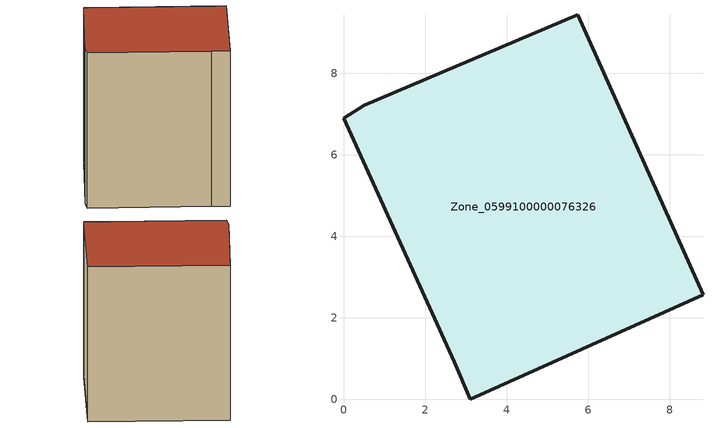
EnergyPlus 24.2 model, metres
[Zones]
Zone_0599100000076326
 floor ground (C_G): 0,6.89 0.51,7.21 5.74,9.44 8.81,2.56 3.11,0 2.71,0.92 z3.36
 wall outside (C_F): 3.11,0 8.81,2.56 5.74,9.44 0.51,7.21 0,6.89 2.71,0.92 3.11,0 z3.36:12.23
 roof outside (C_R): 0.51,7.21 0,6.89 2.71,0.92 3.11,0 8.81,2.56 5.74,9.44 z12.23
[BUILDING]
Pand.0599100000076326: North Axis=0; Terrain=City; Loads Convergence Tolerance Value=0.04; Temperature Convergence Tolerance Value=0.4; Solar Distribution=FullExterior; Maximum Number of Warmup Days=25; Minimum Number of Warmup Days=1
[Site:Location]
Rotterdam.The.Hague.AP_ZH_NLD Design_Conditions: Latitude=51.96; Longitude=4.45; Time Zone=1; Elevation=-4.5
[SITE:GROUNDTEMPERATURE:BUILDINGSURFACE]
18, 18, 18, 18, 18, 18, 18, 18, 18, 18, 18, 18
[MATERIAL] Thermal Absorptance=0.9; Solar Absorptance=0.7; Visible Absorptance=0.7
Name | Roughness | Thickness | Conductivity | Density | Specific Heat
G.TI.1946 | MediumSmooth | 0.15 | 1 | 540 | 1210
F.TI.1946 | Rough | 0.3 | 0.857143 | 1920 | 840
R.TI.1946 | MediumRough | 0.2 | 0.1 | 1500 | 1000
[CONSTRUCTION]
C_G: G.TI.1946
C_F: F.TI.1946
C_R: R.TI.1946
[ZONE]
Zone_0599100000076326: Type=1; Multiplier=1; Ceiling Height=Autocalculate; Volume=Autocalculate; Floor Area=autocalculate; Part of Total Floor Area=Yes
[ZONEINFILTRATION:DESIGNFLOWRATE]
Infil_Zone_0599100000076326: Zone or ZoneList or Space or SpaceList=Zone_0599100000076326; Schedule=AlwaysOn; Design Flow Rate Calculation Method=Flow/Area; Flow Rate per Floor Area=0.003; Constant Term Coefficient=1; Temperature Term Coefficient=0; Velocity Term Coefficient=0; Velocity Squared Term Coefficient=0
[HVACTEMPLATE:ZONE:IDEALLOADSAIRSYSTEM]
Zone_0599100000076326: Maximum Heating Supply Air Temperature=50; Minimum Cooling Supply Air Temperature=13; Maximum Heating Supply Air Humidity Ratio=0.0156; Minimum Cooling Supply Air Humidity Ratio=0.0077; Heating Limit=NoLimit; Cooling Limit=NoLimit; Dehumidification Control Type=ConstantSensibleHeatRatio; Cooling Sensible Heat Ratio=0.7; Dehumidification Setpoint=60; Humidification Control Type=None; Humidification Setpoint=30; Outdoor Air Method=None; Outdoor Air Flow Rate per Person=0.00944; Outdoor Air Flow Rate per Zone Floor Area=0; Outdoor Air Flow Rate per Zone=0; Demand Controlled Ventilation Type=None; Outdoor Air Economizer Type=NoEconomizer; Heat Recovery Type=None; Sensible Heat Recovery Effectiveness=0.7; Latent Heat Recovery Effectiveness=0.65
[ZONECONTROL:THERMOSTAT]
ThermostatControl_Zone_0599100000076326: Zone or ZoneList=Zone_0599100000076326; Control Type Schedule=DualSetpointControlType; Control 1=Thermostat_Zone_0599100000076326; Temperature Difference Between Cutout And Setpoint=0
[THERMOSTATSETPOINT:DUALSETPOINT]
Thermostat_Zone_0599100000076326: Heating Setpoint Temperature Schedule=HeatingSetpoint_Zone_0599100000076326; Cooling Setpoint Temperature Schedule=CoolingSetpoint_Zone_0599100000076326
[SCHEDULE:COMPACT]
HeatingSetpoint_Zone_0599100000076326: Through: 12/31, For: AllDays, Until: 24:00, 21
CoolingSetpoint_Zone_0599100000076326: Through: 12/31, For: AllDays, Until: 24:00, 24
DualSetpointControlType: Through: 12/31, For: AllDays, Until: 24:00, 4
AlwaysOn: Through: 12/31, For: AllDays, Until: 24:00, 1
